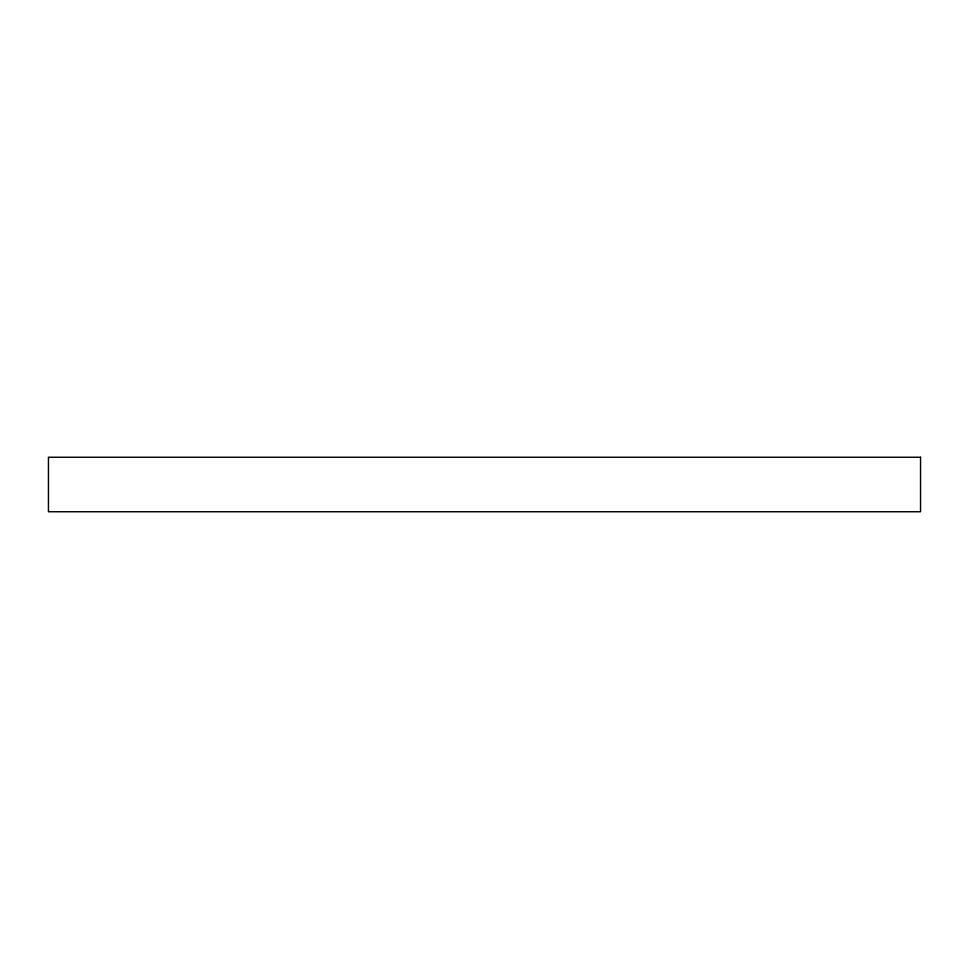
<?xml version="1.0" encoding="UTF-8"?>
<svg xmlns="http://www.w3.org/2000/svg" width="969" height="969" viewBox="0 0 969 969"><rect width="100%" height="100%" fill="white"/><g stroke="black" fill="none" stroke-linecap="round" stroke-linejoin="round"><path stroke-width="1.45" d="M920.55 457.247L48.45 457.247L48.45 511.753L920.55 511.753L920.55 457.247"/></g></svg>
